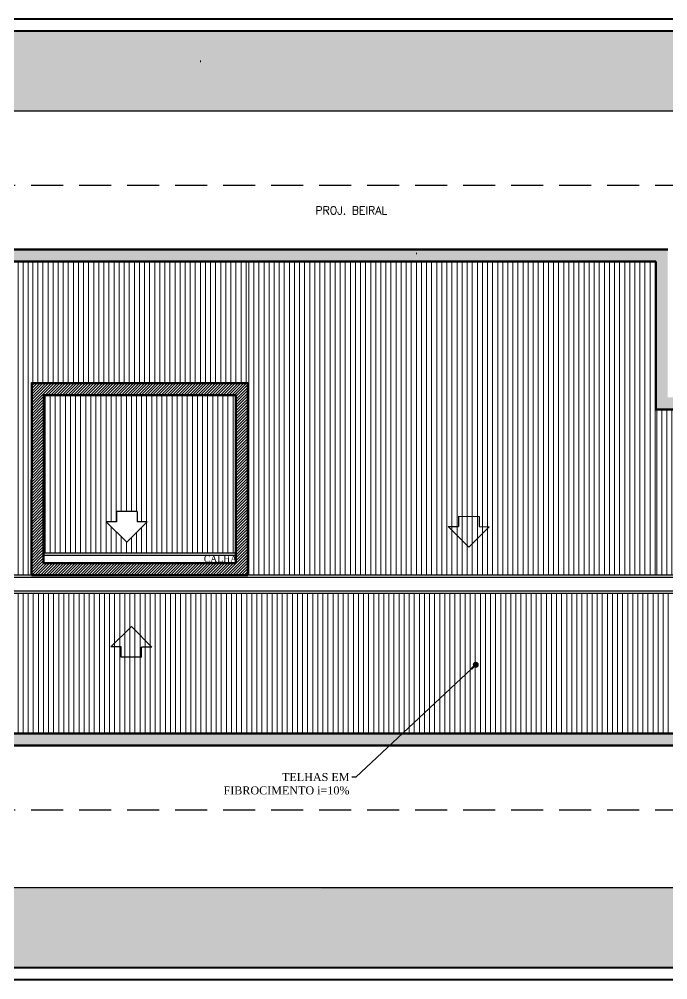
# Model space of a CAD drawing. Header units: inches. Extents: x 580771 to 691655, y 7719261 to 7829530.
# Drawn here: x 690081 to 690486, y 7726130 to 7726730 of the extents above; entities that cross this region are included whole.
import ezdxf
from ezdxf import colors
from ezdxf.entities.mleader import LeaderData, LeaderLine
from ezdxf.math import Vec2, Vec3

# ---------------------------------------------------------------- set-up
doc = ezdxf.new("R2010")
doc.units = ezdxf.units.IN
doc.header["$MEASUREMENT"] = 0
doc.linetypes.add('DASHED2', pattern=[0.375, 0.25, -0.125])
doc.linetypes.add('HIDDEN', pattern=[0.375, 0.25, -0.125])
for name, color, linetype, lineweight in [('ARQ-01', 1, 'Continuous', 13), ('COTAS', 7, 'Continuous', 0), ('Hachura', 1, 'Continuous', 9), ('Parede Baixa', 5, 'Continuous', 50), ('Parede Corte', 4, 'Continuous', 40), ('Pilares Sub-solo', 7, 'Continuous', 70), ('Pisos Externos', 15, 'Continuous', 9)]:
    doc.layers.add(name, color=color, linetype=linetype, lineweight=lineweight)
for name, color, linetype in [('Layer1', 1, 'Continuous'), ('NIVEL', 2, 'Continuous'), ('Piso', 55, 'Continuous'), ('PN030', 3, 'Continuous'), ('Projeção Janela - Viga', 1, 'HIDDEN')]:
    doc.layers.add(name, color=color, linetype=linetype)
doc.styles.add('ROMANS', font='romans', dxfattribs={"height": 0.2})
doc.styles.add('Valéria', font='romantic.ttf', dxfattribs={"height": 10})

# ---------------------------------------------------------------- blocks, each defined once
blk = doc.blocks.new('_DOT')
at = {"color": 0, "linetype": 'ByBlock'}
blk.add_line((-0.5, 0), (-1, 0), dxfattribs=at)
at = {"color": 0, "linetype": 'ByBlock', "const_width": 0.5}
blk.add_lwpolyline([(-0.25, 0, 1), (0.25, 0, 1)], format="xyb", close=True, dxfattribs=at)

msp = doc.modelspace()

# ---------------------------------------------------------------- hatches: boundary and pattern name
h = msp.add_hatch()
h.set_pattern_fill('GRASS2', color=74, scale=7.5, angle=-90, pattern_type=2)
h.set_pattern_definition([(270, (686426.6015, 7768797.9115), (7.5, -7.5), [1.125, -0.225, 0.3, -0.225, 1.125, -4.5]), (270, (686426.8265, 7768798.2865), (7.5, -7.5), [0.75, -0.5625, 1.125, -0.5625, 0.75, -3.75]), (270, (686429.8265, 7768795.6615), (7.5, -7.5), [0.9375, -0.375, 0.9375, -5.25]), (270, (686431.3265, 7768799.4115), (7.5, -7.5), [0.375, -0.75, 0.375, -6]), (360, (686431.3265, 7768798.6615), (7.5, 7.5), [0.675, -6.825]), (360, (686426.8265, 7768796.4115), (7.5, 7.5), [0.75, -6.75]), (360, (686429.8265, 7768794.5365), (7.5, 7.5), [0.75, -6.75]), (315, (686426.7515, 7768795.4365), (7.5, -7e-15), [0.75, -9.8566017]), (45, (686426.7515, 7768797.3865), (7e-15, 7.5), [0.75, -9.8566017]), (333.434949, (686426.789, 7768795.6615), (7.5, -4e-10), [0.75, -16.0205098]), (345.9637565, (686426.8265, 7768796.0365), (7.5, -3e-10), [0.75, -30.1732922]), (345.9637565, (686429.8265, 7768794.1615), (7.5, -3e-10), [0.6, -30.3232922]), (345.9637565, (686431.3265, 7768798.5115), (7.5, -3e-10), [0.525, -30.3982922]), (14.0362435, (686426.8265, 7768796.7865), (7.5, 3e-10), [0.75, -30.1732922]), (14.0362435, (686429.8265, 7768794.9115), (7.5, 3e-10), [0.6, -30.3232922]), (14.0362435, (686431.3265, 7768798.8115), (7.5, 3e-10), [0.525, -30.3982922]), (26.565051, (686426.789, 7768797.1615), (7.5, 3e-09), [0.75, -16.020501])])
h.paths.add_polyline_path([(689844.099, 7726684.413), (689844.986, 7726681.48)], flags=16)
h.paths.add_polyline_path([(691202.468, 7726722.882), (689717.486, 7726722.121), (689718.218, 7726672.882), (691203.218, 7726672.882)])
h = msp.add_hatch()
h.set_pattern_fill('GRASS2', color=74, scale=7.5, angle=-90, pattern_type=2)
h.set_pattern_definition([(270, (686428.328, 7768262.9114), (7.5, -7.5), [1.125, -0.225, 0.3, -0.225, 1.125, -4.5]), (270, (686428.553, 7768263.2864), (7.5, -7.5), [0.75, -0.5625, 1.125, -0.5625, 0.75, -3.75]), (270, (686431.553, 7768260.6614), (7.5, -7.5), [0.9375, -0.375, 0.9375, -5.25]), (270, (686433.053, 7768264.4114), (7.5, -7.5), [0.375, -0.75, 0.375, -6]), (360, (686433.053, 7768263.6614), (7.5, 7.5), [0.675, -6.825]), (360, (686428.553, 7768261.4114), (7.5, 7.5), [0.75, -6.75]), (360, (686431.553, 7768259.5364), (7.5, 7.5), [0.75, -6.75]), (315, (686428.478, 7768260.4364), (7.5, -7e-15), [0.75, -9.8566017]), (45, (686428.478, 7768262.3864), (7e-15, 7.5), [0.75, -9.8566017]), (333.434949, (686428.5157, 7768260.6614), (7.5, -4e-10), [0.75, -16.0205098]), (345.9637565, (686428.5532, 7768261.0364), (7.5, -3e-10), [0.75, -30.1732922]), (345.9637565, (686431.5532, 7768259.1614), (7.5, -3e-10), [0.6, -30.3232922]), (345.9637565, (686433.0532, 7768263.5114), (7.5, -3e-10), [0.525, -30.3982922]), (14.0362435, (686428.5532, 7768261.7864), (7.5, 3e-10), [0.75, -30.1732922]), (14.0362435, (686431.5532, 7768259.9114), (7.5, 3e-10), [0.6, -30.3232922]), (14.0362435, (686433.0532, 7768263.8114), (7.5, 3e-10), [0.525, -30.3982922]), (26.565051, (686428.5157, 7768262.1614), (7.5, 3e-09), [0.75, -16.020501])])
h.paths.add_polyline_path([(689845.826, 7726149.413), (689846.712, 7726146.48)], flags=16)
h.paths.add_polyline_path([(691204.195, 7726187.882), (689719.213, 7726187.121), (689719.945, 7726137.882), (691203.218, 7726137.882)])
at = {"layer": 'ARQ-01'}
h = msp.add_hatch(dxfattribs=at)
h.set_pattern_fill('ANSI31', color=256, scale=10)
h.set_pattern_definition([(45, (334966.4517, 3862869.1591), (-0.8838834765, 0.8838834765), [])])
h.paths.add_polyline_path([(690088.583, 7726383.132), (690223.718, 7726383.132), (690223.718, 7726503.132), (690088.718, 7726503.132)])
h.paths.add_polyline_path([(690096.21, 7726495.632), (690216.218, 7726495.632), (690216.218, 7726390.632), (690096.092, 7726390.632)], flags=16)
h.paths.add_polyline_path([(690195.015, 7726389.018), (690217.393, 7726388.881), (690217.446, 7726397.503), (690195.067, 7726397.639)], flags=24)
at = {"layer": 'Hachura', "transparency": 33554559}
h = msp.add_hatch(dxfattribs=at)
h.set_pattern_fill('ANSI31', color=256, angle=585)
h.set_pattern_definition([(270, (698126.5652, 7723917.649), (3.175, 1e-15), [])])
h.paths.add_polyline_path([(690154.474, 7726422.864), (690154.474, 7726416.464), (690160.874, 7726416.464), (690148.074, 7726403.664), (690135.274, 7726416.464), (690141.674, 7726416.464), (690141.674, 7726422.864)], flags=16)
h.paths.add_polyline_path([(690096.21, 7726495.632), (690096.099, 7726397.175), (690216.218, 7726397.14), (690216.218, 7726495.632)])
at = {"layer": 'Piso', "true_color": 0x4b81b4}
h = msp.add_hatch(dxfattribs=at)
h.set_pattern_fill('ANSI34', color=145, scale=0.25, angle=360)
h.set_pattern_definition([(45, (334966.45174, 3862869.15914), (-0.1325825214725, 0.1325825214725), []), (45, (334966.49593, 3862869.15914), (-0.1325825214725, 0.1325825214725), []), (45, (334966.54013, 3862869.15914), (-0.1325825214725, 0.1325825214725), []), (45, (334966.58432, 3862869.15914), (-0.1325825214725, 0.1325825214725), [])])
h.paths.add_polyline_path([(691120.718, 7726486.632), (690478.718, 7726486.632), (690478.718, 7726579.132), (689955.718, 7726579.132), (689955.718, 7726284.132), (691120.718, 7726284.132)], flags=16)
h.paths.add_polyline_path([(691128.218, 7726494.132), (690486.218, 7726494.132), (690486.218, 7726586.632), (689948.218, 7726586.632), (689948.218, 7726276.632), (691128.218, 7726276.632)])
at = {"layer": 'Pisos Externos', "transparency": 33554559}
h = msp.add_hatch(dxfattribs=at)
h.set_pattern_fill('ANSI31', color=256, angle=585)
h.set_pattern_definition([(270, (688003.332, 7718407.5485), (3.175, -5e-15), [])])
edge = h.paths.add_edge_path()
edge.add_arc((690193.262, 7726704.091), 0.938, -46.876046, 133.123954, ccw=False)
edge.add_arc((690193.262, 7726704.091), 0.937, 133.123954, 313.123954, ccw=False)
h.paths.add_polyline_path([(690223.718, 7726579.132), (690223.718, 7726503.132), (690088.718, 7726503.132), (690088.718, 7726579.132)])
h = msp.add_hatch(dxfattribs=at)
h.set_pattern_fill('ANSI31', color=256, angle=585)
h.set_pattern_definition([(270, (687870.332, 7718287.5485), (3.175, -5e-15), [])])
edge = h.paths.add_edge_path()
edge.add_arc((690060.262, 7726584.091), 0.937, -46.876046, 133.123954, ccw=False)
edge.add_arc((690060.262, 7726584.091), 0.937, 133.123954, 313.123954, ccw=False)
h.paths.add_polyline_path([(690088.718, 7726579.132), (690088.583, 7726383.132), (689955.718, 7726383.132), (689955.718, 7726579.132)])
h = msp.add_hatch(dxfattribs=at)
h.set_pattern_fill('ANSI31', color=256, angle=585)
h.set_pattern_definition([(270, (688138.332, 7718287.5485), (3.175, -5e-15), [])])
edge = h.paths.add_edge_path()
edge.add_arc((690328.262, 7726584.091), 0.938, -46.876046, 133.123954, ccw=False)
edge.add_arc((690328.262, 7726584.091), 0.937, 133.123954, 313.123954, ccw=False)
h.paths.add_polyline_path([(690478.718, 7726579.132), (690478.718, 7726383.132), (690223.718, 7726383.132), (690223.718, 7726579.132)])
h = msp.add_hatch(dxfattribs=at)
h.set_pattern_fill('ANSI31', color=256, angle=585)
h.set_pattern_definition([(270, (688393.3322, 7718287.5485), (3.175, -5e-15), [])])
edge = h.paths.add_edge_path()
edge.add_arc((690583.262, 7726584.091), 0.937, -46.876046, 133.123954, ccw=False)
edge.add_arc((690583.262, 7726584.091), 0.937, 133.123954, 313.123954, ccw=False)
h.paths.add_polyline_path([(691120.718, 7726486.632), (691120.718, 7726383.132), (690478.718, 7726383.132), (690478.718, 7726486.632)])
h = msp.add_hatch(dxfattribs=at)
h.set_pattern_fill('ANSI31', color=256, angle=585)
h.set_pattern_definition([(270, (687870.332, 7718188.5485), (3.175, -5e-15), [])])
edge = h.paths.add_edge_path()
edge.add_arc((690060.262, 7726485.091), 0.938, -46.876046, 133.123954, ccw=False)
edge.add_arc((690060.262, 7726485.091), 0.937, 133.123954, 313.123954, ccw=False)
h.paths.add_polyline_path([(691120.718, 7726371.632), (691120.718, 7726284.132), (689955.718, 7726284.132), (689955.718, 7726371.632)])

# ---------------------------------------------------------------- linework, layer by layer
at = {"color": 74}
for p, q in [((691153.218, 7726672.882), (689718.218, 7726672.882)), ((691153.218, 7726187.882), (689719.213, 7726187.882))]:
    msp.add_line(p, q, dxfattribs=at)
at = {"layer": 'Layer1', "linetype": 'DASHED2', "ltscale": 80}
for p, q in [((689908.218, 7726626.632), (690526.218, 7726626.632)), ((689908.218, 7726236.632), (691153.218, 7726236.632))]:
    msp.add_line(p, q, dxfattribs=at)
at = {"layer": 'NIVEL'}
for p, q in [((691120.718, 7726381.632), (689955.718, 7726381.632)), ((691120.718, 7726373.132), (689955.718, 7726373.132))]:
    msp.add_line(p, q, dxfattribs=at)
for points in [[(690096.097, 7726395.632), (690216.218, 7726395.632)], [(690096.099, 7726397.132), (690216.218, 7726397.132)]]:
    msp.add_lwpolyline(points, dxfattribs=at)
at = {"layer": 'Parede Baixa'}
for p, q in [((689948.218, 7726586.632), (690486.218, 7726586.632)), ((689955.718, 7726579.132), (690478.718, 7726579.132)), ((690478.718, 7726486.632), (690478.718, 7726579.132)), ((691120.718, 7726486.632), (690478.718, 7726486.632)), ((689955.718, 7726284.132), (691120.718, 7726284.132)), ((689948.218, 7726276.632), (691128.218, 7726276.632))]:
    msp.add_line(p, q, dxfattribs=at)
for points in [[(690088.583, 7726383.132), (690223.718, 7726383.132), (690223.718, 7726503.132), (690088.718, 7726503.132)], [(690096.092, 7726390.632), (690216.218, 7726390.632), (690216.218, 7726495.632), (690096.21, 7726495.632)]]:
    msp.add_lwpolyline(points, close=True, dxfattribs=at)
at = {"layer": 'Parede Corte'}
for p, q in [((691210.718, 7726730.382), (689710.718, 7726730.382)), ((691203.218, 7726722.882), (689718.218, 7726722.882)), ((691203.218, 7726137.882), (689719.218, 7726137.882)), ((691210.718, 7726130.382), (689711.718, 7726130.382))]:
    msp.add_line(p, q, dxfattribs=at)
at = {"layer": 'PN030'}
for p, q in [((690141.674, 7726422.864), (690141.674, 7726416.464)), ((690154.474, 7726422.864), (690141.674, 7726422.864)), ((690154.474, 7726422.864), (690154.474, 7726416.464)), ((690148.074, 7726403.664), (690135.274, 7726416.464)), ((690141.674, 7726416.464), (690135.274, 7726416.464)), ((690148.074, 7726403.664), (690160.874, 7726416.464)), ((690160.874, 7726416.464), (690154.474, 7726416.464)), ((690355.456, 7726419.872), (690355.43, 7726413.472)), ((690355.456, 7726419.872), (690368.256, 7726419.818)), ((690368.256, 7726419.818), (690368.23, 7726413.418)), ((690361.776, 7726400.645), (690349.03, 7726413.498)), ((690349.03, 7726413.498), (690355.43, 7726413.472)), ((690361.776, 7726400.645), (690374.63, 7726413.392)), ((690368.23, 7726413.418), (690374.63, 7726413.392)), ((690150.943, 7726351.037), (690138.09, 7726338.291)), ((690150.943, 7726351.037), (690163.69, 7726338.184)), ((690144.49, 7726338.264), (690138.09, 7726338.291)), ((690144.463, 7726331.864), (690144.49, 7726338.264)), ((690157.263, 7726331.811), (690157.29, 7726338.211)), ((690163.69, 7726338.184), (690157.29, 7726338.211)), ((690157.263, 7726331.811), (690144.463, 7726331.864))]:
    msp.add_line(p, q, dxfattribs=at)
at = {"layer": 'Projeção Janela - Viga'}
for p, q in [((690088.583, 7726383.132), (689955.718, 7726383.132)), ((691120.718, 7726383.132), (690223.718, 7726383.132)), ((691120.718, 7726371.632), (689955.718, 7726371.632))]:
    msp.add_line(p, q, dxfattribs=at)

# ---------------------------------------------------------------- texts
at = {"layer": 'COTAS', "insert": (690196.249, 7726395.33), "char_height": 4, "attachment_point": 1, "rotation": 359.651297, "style": 'Valéria'}
msp.add_mtext('{\\C1;CALHA}', dxfattribs=at)
at = {"layer": 'NIVEL', "color": 2, "linetype": 'Continuous', "style": 'ROMANS'}
msp.add_text('PROJ. BEIRAL', height=5, dxfattribs=at).set_placement((690265.912, 7726608.455))

# ---------------------------------------------------------------- leaders
at = {"layer": 'Pilares Sub-solo'}
ml = msp.add_multileader_mtext('Standard', dxfattribs=at)
ml.set_content('TELHAS EM\\PFIBROCIMENTO i=10%', color=2, style='Valéria')
ml.set_leader_properties(color=15)
ml.set_arrow_properties(name='DOT')
ml.build(insert=Vec2(0, 0))
ml.multileader.update_dxf_attribs({"dogleg_length": 5, "arrow_head_size": 3.75})
ctx = ml.context
ctx.base_point, ctx.char_height, ctx.arrow_head_size, ctx.landing_gap_size, ctx.plane_origin = Vec3(690209.204, 7726256.968), 5, 3.75, 1.5, Vec3(690274.748, 7726596.956)
ctx.text_align_type = 2
notes = []
notes.append((ctx, [(0, (1, 1, 0), (690291.272, 7726256.968), (-1, 0), 2.5, [(0, [(690366.217, 7726327.159)], 0, [])])]))
ctx.mtext.insert, ctx.mtext.rotation, ctx.mtext.alignment, ctx.mtext.flow_direction = Vec3(690287.272, 7726259.519), 6.2831853, 3, 5
for ctx, leaders in notes:
    for number, flags, end, landing, length, lines in leaders:
        leader = LeaderData()
        leader.index, (leader.has_last_leader_line, leader.has_dogleg_vector, leader.attachment_direction) = number, flags
        leader.last_leader_point, leader.dogleg_vector, leader.dogleg_length = Vec3(end), Vec3(landing), length
        for number, points, colour, breaks in lines:
            line = LeaderLine()
            line.index, line.vertices, line.color, line.breaks = number, Vec3.list(points), colors.encode_raw_color(colour), breaks
            leader.lines.append(line)
        ctx.leaders.append(leader)

doc.saveas('drawing.dxf')
